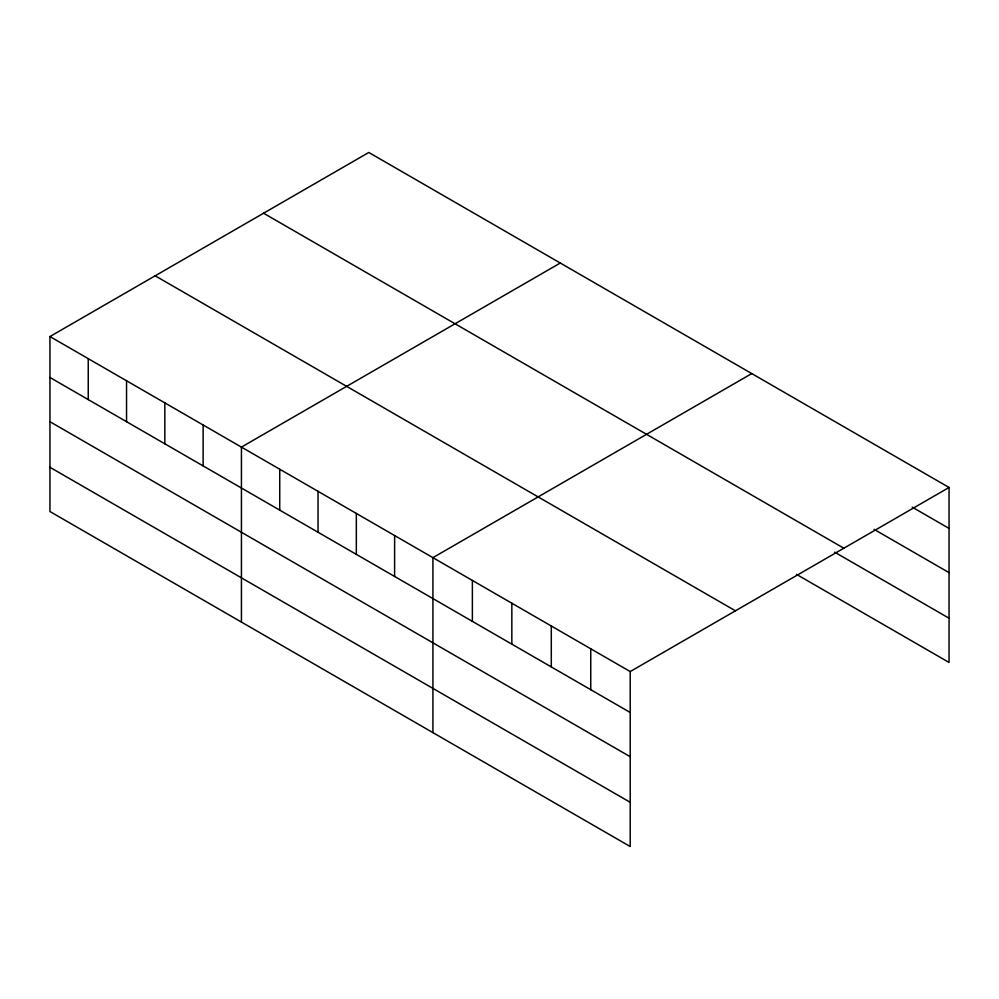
<?xml version="1.0" encoding="UTF-8"?>
<svg xmlns="http://www.w3.org/2000/svg" width="999" height="999" viewBox="0 0 999 999"><rect width="100%" height="100%" fill="white"/><g stroke="black" fill="none" stroke-linecap="round" stroke-linejoin="round"><path stroke-width="1.5" d="M630.207 756.718L630.207 671.565L49.95 336.551L49.95 511.525L630.207 846.528L630.207 756.718L49.95 421.715M796.478 574.363L949.05 662.449L949.05 487.475L368.793 152.472L49.95 336.551M560.277 263.024L241.433 447.102L241.433 622.077M751.76 373.576L432.917 557.654L432.917 732.629M630.207 671.565L949.05 487.475M912.224 507.142L949.05 528.409M874.075 529.358L949.05 572.639M263.574 213.212L843.83 548.226M834.627 552.147L949.05 618.219M155.17 275.799L735.426 610.814M49.95 377.472L630.207 712.487M49.95 467.282L630.207 802.297M590.746 648.776L590.746 689.71M551.298 625.998L551.298 666.92M511.838 603.221L511.838 644.143M472.377 580.431L472.377 621.366M394.617 535.551L394.617 576.473M356.331 513.436L356.331 554.358M318.032 491.321L318.032 532.255M279.732 469.218L279.732 510.139M203.134 425L203.134 465.921M164.835 402.884L164.835 443.806M126.548 380.769L126.548 421.703M88.249 358.666L88.249 399.588"/></g></svg>
